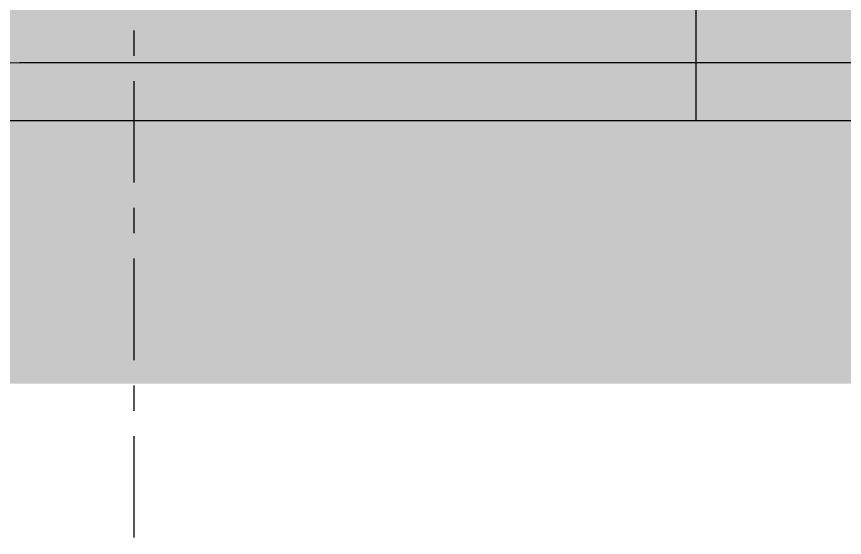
# Model space of a CAD drawing. Header units: millimetres. Extents: x -4391136 to -1798569, y -886572 to -291056.
# Drawn here: x -2233329 to -2231899, y -395760 to -394861 of the extents above; entities that cross this region are included whole.
import ezdxf
from ezdxf.enums import TextEntityAlignment as Align

# ---------------------------------------------------------------- set-up
doc = ezdxf.new("R2010")
doc.units = ezdxf.units.MM
doc.set_wipeout_variables(frame=1)
doc.linetypes.add('CENTER', pattern=[50.8, 31.75, -6.35, 6.35, -6.35])
doc.linetypes.add('TA_GL_000.70000', pattern=[1.925, 0.7, -0.175, 0.175, -0.175, 0.7])
for name, color, linetype in [('000 - 0_SYM_DWG_GRID-BUBBLE_MAIN_COLOR_1', 7, 'Continuous'), ('000 - 0_SYM_DWG_GRIDLINE_MAIN_COLOR_251', 7, 'Continuous'), ('000 - CONCRETE_COL_CUT_COLOR_1', 7, 'Continuous'), ('000 - CONCRETE_COL_CUT_COLOR_5', 7, 'Continuous'), ('000 - CONCRETE_COL_HATCH_', 7, 'Continuous'), ('000 - CONCRETE_COL_WIPEOUT_', 7, 'Continuous'), ('000 - CONCRETE_WALL_MAIN_COLOR_1', 7, 'Continuous'), ('000 - D I M', 7, 'Continuous'), ('000 - GRID', 7, 'CENTER'), ('_PP-Dim', 7, 'Continuous'), ('Xref-E1-E4$0$E2_Ent2-CRD$0$A-200-M_WALL_EXT', 7, 'Continuous')]:
    doc.layers.add(name, color=color, linetype=linetype)
doc.styles.add('Arial', font='arial.ttf', dxfattribs={"height": 1500})
doc.styles.add('FAMELINE_FOR_CKST', font='arial.ttf')
doc.styles.add('TA', font='', dxfattribs={"height": 4.5})
doc.styles.get('TA').set_extended_font_data('Cordia New')
doc.dimstyles.new('FAMELINE-CKST_E-E', dxfattribs={"dimtxt": 0.3, "dimasz": 0.15, "dimexe": 0.1, "dimexo": 0.1, "dimgap": 0.05, "dimtad": 1, "dimzin": 0, "dimdsep": 46, "dimtxsty": 'FAMELINE_FOR_CKST', "dimblk": 'OBLIQUE', "dimblk1": 'OBLIQUE', "dimblk2": 'OBLIQUE', "dimsah": 1, "dimcen": 0.1, "dimdle": 0.1, "dimclrd": 7, "dimclre": 7, "dimclrt": 7, "dimadec": 0, "dimazin": 0, "dimtfac": 1, "dimtix": 1, "dimtmove": 2, "dimatfit": 3, "dimfxl": 1, "dimtolj": 1, "dimtzin": 0, "dimlwd": -1, "dimlwe": -1, "dimarcsym": 0})

# ---------------------------------------------------------------- blocks, each defined once
blk = doc.blocks.new('W-1-PP17-ENT2_REV00_20260527-020919_ELEVATION_2_ST')
at = {"color": 7}
blk.add_line((-23621.7, 100790), (2176.5, 100790), dxfattribs=at)
at = {"layer": 'Xref-E1-E4$0$E2_Ent2-CRD$0$A-200-M_WALL_EXT', "color": 7, "lineweight": -3}
blk.add_line((970, 100790), (970, 102190), dxfattribs=at)
blk = doc.blocks.new('*U1512')
at = {"layer": '000 - 0_SYM_DWG_GRIDLINE_MAIN_COLOR_251', "color": 7, "linetype": 'ByBlock', "ltscale": 5}
blk.add_line((20, 0), (-354.517, 0), dxfattribs=at)
at = {"color": 7, "style": 'TA', "flags": 1}
blk.add_attdef('LOCATION', (6, -6), '', height=4.5, rotation=270, dxfattribs=at)
at = {"layer": '000 - 0_SYM_DWG_GRID-BUBBLE_MAIN_COLOR_1', "color": 7, "style": 'Arial'}
blk.add_attdef('GRID-HEAD', text='', height=4, rotation=90, dxfattribs=at).set_placement((63.75, 0), align=Align.MIDDLE_CENTER)
blk = doc.blocks.new('_Oblique')
at = {"color": 7, "linetype": 'ByBlock', "lineweight": -2}
blk.add_line((-0.5, -0.5), (0.5, 0.5), dxfattribs=at)
blk = doc.blocks.new('*D2477')
at = {"layer": '000 - D I M', "color": 7, "transparency": 16777216}
for p, q in [((-26525, 100020), (-26525, 98613.7)), ((0, 100020), (0, 98613.7)), ((50, 98663.7), (-26575, 98663.7))]:
    blk.add_line(p, q, dxfattribs=at)
at = {"layer": 'Defpoints', "color": 7, "transparency": 16777216}
for p in [(-26525, 100070), (0, 100070), (-26525, 98663.7)]:
    blk.add_point(p, dxfattribs=at)
at = {"layer": '000 - D I M', "color": 7, "transparency": 16777216, "xscale": 75, "yscale": 75, "zscale": 75, "rotation": 180}
blk.add_blockref('_Oblique', (-26525, 98663.7), dxfattribs=at)
at = {"layer": '000 - D I M', "color": 7, "transparency": 16777216, "xscale": 75, "yscale": 75, "zscale": 75}
blk.add_blockref('_Oblique', (0, 98663.7), dxfattribs=at)
at = {"layer": '000 - D I M', "color": 7, "transparency": 16777216, "insert": (-13262.5, 98765.3), "char_height": 150, "attachment_point": 5, "style": 'FAMELINE_FOR_CKST'}
blk.add_mtext('\\A1;26525', dxfattribs=at)
blk = doc.blocks.new('*U1434')
at = {"layer": '000 - CONCRETE_COL_HATCH_'}
h = blk.add_hatch(dxfattribs=at)
h.set_pattern_fill('AR-CONC', scale=0.04)
h.set_pattern_definition([(50, (-342476.865, -850394.2085), (7.28738676, -0.63756342), [0.762, -8.382]), (355, (-342476.865, -850394.2085), (-1.40973686, 7.64227381), [0.6096, -6.705623367]), (100.4514447, (-342476.258, -850394.2616), (5.877649884, 7.004710076), [0.64760035, -7.123609784]), (46.1842, (-342476.865, -850392.1765), (10.84316164, -1.68169312), [1.143, -12.573]), (96.6355576, (-342475.962, -850392.317), (9.49616536, 9.89704498), [0.97140093, -10.68542433]), (351.1841512, (-342476.865, -850392.176), (9.49616536, 9.89704498), [0.91439868, -10.05838928]), (21, (-342475.849, -850392.6845), (6.06457565, -4.090607927), [0.762, -8.382]), (326, (-342475.849, -850392.6845), (2.472081134, 7.367518645), [0.6096, -6.7056]), (71.451445, (-342475.344, -850393.025), (8.53665677, 3.276910755), [0.64760035, -7.123597504]), (37.5, (-342476.8652, -850394.2085), (0.12354413, 3.382201555), [0, -6.62432, 0, -6.8072, 0, -6.731]), (7.5, (-342476.8652, -850394.2085), (2.6727865, 4.007222993), [0, -3.88112, 0, -6.47192, 0, -2.5654]), (327.5, (-342479.131, -850394.2085), (5.423623807, -0.22914976), [0, -2.54, 0, -7.9248, 0, -10.5156]), (317.5, (-342480.147, -850394.2085), (5.925167255, 1.017059641), [0, -3.302, 0, -5.26288, 0, -7.4676])])
h.paths.add_polyline_path([(0, 0), (0, 100), (-50, 100), (-50, 800), (-350, 800), (-350, 100), (-2946.4, 100), (-16181.8, -50), (-28357, -50), (-28357, 50), (-28357, -50), (-28357, 50), (-28504.4, 50), (-28532.4, 22), (-28543.7, -50), (-30682, -50), (-30682, 0), (-31116.3, 0), (-31116.3, -300), (-16180.4, -300), (-2945, -150), (-350, -150), (-350, -704.7), (-50, -704.7), (-50, -150), (868.8, -150), (868.8, 0)])
at = {"layer": '000 - CONCRETE_COL_CUT_COLOR_1', "color": 7, "lineweight": -2}
blk.add_lwpolyline([(-16180.4, -300), (-2945, -150), (-350, -150), (-350, -704.7), (-50, -704.7)], dxfattribs=at)
blk = doc.blocks.new('*U1935')
at = {"layer": '000 - CONCRETE_COL_HATCH_'}
h = blk.add_hatch(dxfattribs=at)
h.set_pattern_fill('EARTH', scale=0.5, angle=45)
h.set_pattern_definition([(45, (-79957.9892, -874413.207), (0, 4.49012806), [3.175, -3.175]), (45, (-79958.831, -874412.365), (0, 4.49012806), [3.175, -3.175]), (45, (-79959.673, -874411.5232), (0, 4.49012806), [3.175, -3.175]), (135, (-79959.673, -874410.962), (-4.49012806, 0), [3.175, -3.175]), (135, (-79958.831, -874410.12), (-4.49012806, 0), [3.175, -3.175]), (135, (-79957.9892, -874409.278), (-4.49012806, 0), [3.175, -3.175])])
h.paths.add_polyline_path([(0, 0), (-2595, 0), (-15830.4, -150), (-30766.3, -150), (-30766.3, -554.7), (0, -554.7)])
blk = doc.blocks.new('A$C3de08056')
at = {"layer": '000 - CONCRETE_WALL_MAIN_COLOR_1', "color": 7}
for p, q in [((-19608.4, -5450), (-6372.9, -5300)), ((-19608.4, -5450), (-6372.9, -5300)), ((-6372.9, -5300), (-3778, -5300)), ((-6372.9, -5300), (-3778, -5300))]:
    blk.add_line(p, q, dxfattribs=at)
at = {"layer": '000 - CONCRETE_COL_CUT_COLOR_5', "color": 7}
blk.add_blockref('*U1434', (-3428, -5150), dxfattribs=at)
at = {"color": 7}
blk.add_blockref('*U1935', (-3778, -5300), dxfattribs=at)
blk = doc.blocks.new('W-1-PP17-ENT2_REV00_20260527-020919_ELEVATION_2_EX')
at = {"color": 7}
blk.add_blockref('A$C3de08056', (6174.9, 106190), dxfattribs=at)
blk = doc.blocks.new('W-1-PP17-ENT2_REV00_20260527-020919_ELEVATION_2_DIMS')
at = {"layer": '000 - GRID', "color": 7, "linetype": 'TA_GL_000.70000', "xscale": 50.00000000000038, "yscale": 50.00000000000038, "zscale": 50.00000000000038, "rotation": 270}
blk.add_blockref('*U1512', (0, 101070), dxfattribs=at)
at = {"layer": '000 - D I M', "color": 7}
dim = blk.add_linear_dim(base=(-26525, 98663.7), p1=(0, 100070), p2=(-26525, 100070), dimstyle='FAMELINE-CKST_E-E', override={"dimscale": 500, "dimdec": 0, "dimlfac": 1, "dimclrd": 7, "dimclre": 7, "dimclrt": 7}, dxfattribs=at)
dim.commit()
dim.dimension.update_dxf_attribs({"geometry": '*D2477', "text_midpoint": (-13262.5, 98765.3)})

msp = doc.modelspace()

# ---------------------------------------------------------------- block references
at = {"color": 7}
msp.add_blockref('W-1-PP17-ENT2_REV00_20260527-020919_ELEVATION_2_DIMS', (-2233125.2, -495830.4), dxfattribs=at)
at = {"layer": '_PP-Dim', "color": 7}
msp.add_blockref('W-1-PP17-ENT2_REV00_20260527-020919_ELEVATION_2_ST', (-2233125.2, -495830.4), dxfattribs=at)

# ---------------------------------------------------------------- next in the draw order: block references
at = {"color": 7}
msp.add_blockref('W-1-PP17-ENT2_REV00_20260527-020919_ELEVATION_2_EX', (-2233125.2, -495830.4), dxfattribs=at)

doc.saveas('drawing.dxf')
